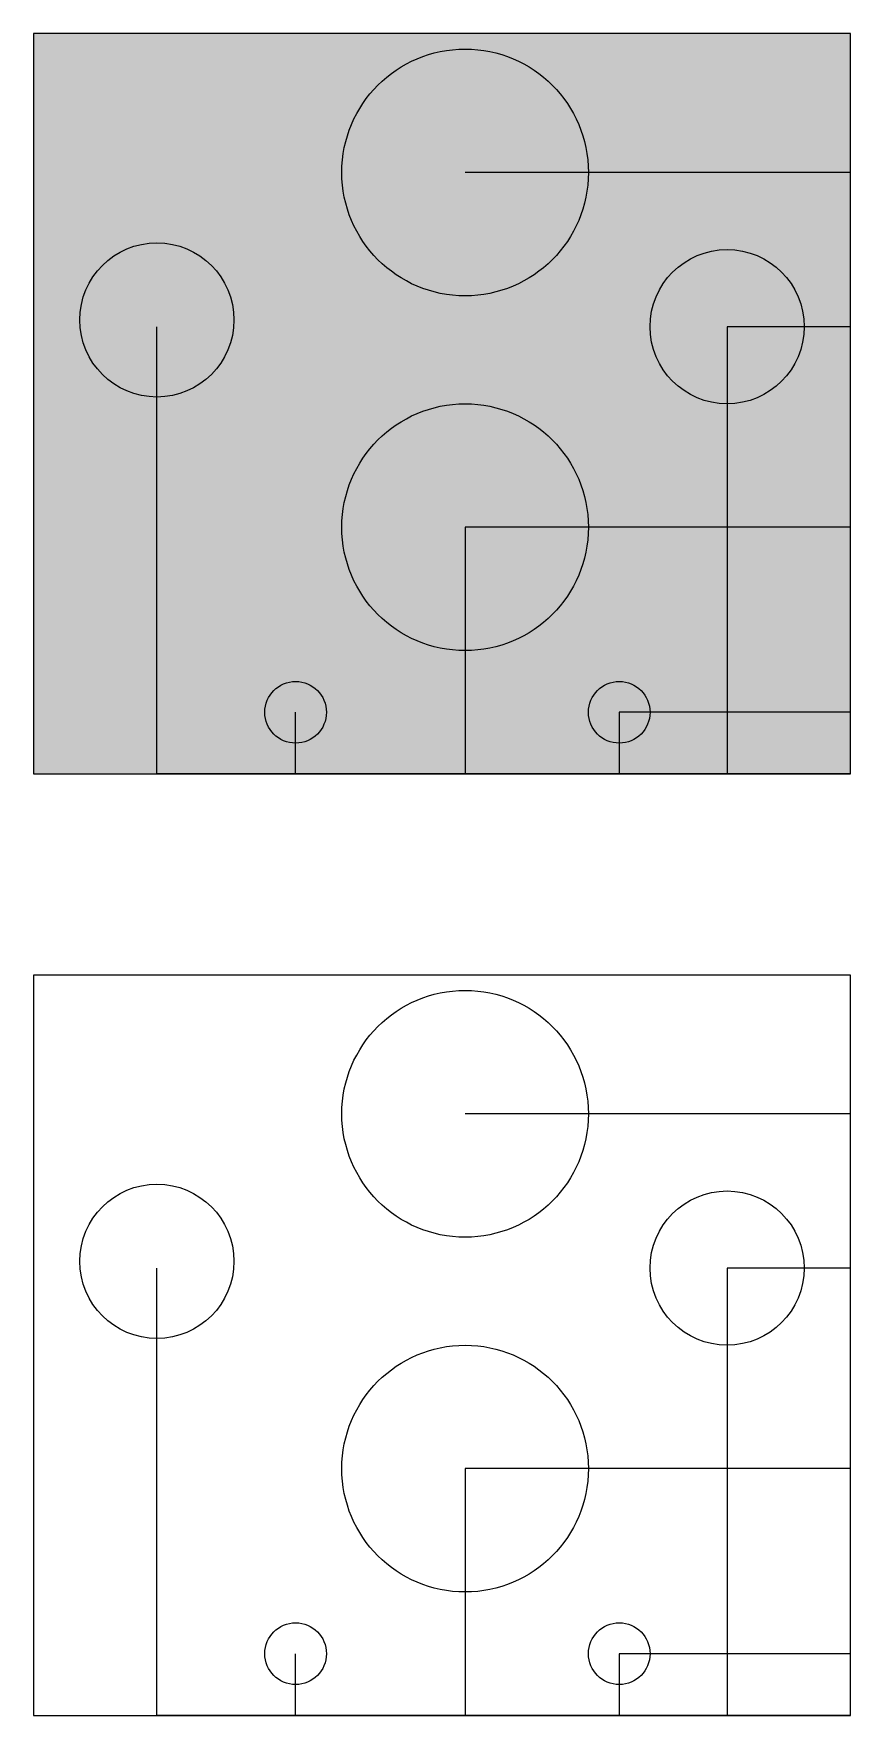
# Model space of a CAD drawing. Header units: inches. Extents: x 34 to 355, y -38 to 174.
# Drawn here: x 33.6 to 86.6, y 63.2 to 172.2 of the extents above; entities that cross this region are included whole.
import ezdxf

# ---------------------------------------------------------------- set-up
doc = ezdxf.new("R2010")
doc.units = ezdxf.units.IN
doc.header["$MEASUREMENT"] = 0

msp = doc.modelspace()

# ---------------------------------------------------------------- hatches: boundary and pattern name
at = {"true_color": 0xcd6928}
h = msp.add_hatch(color=32, dxfattribs=at)
h.dxf.hatch_style = 1
h.paths.add_polyline_path([(73.58799, 153.20269, -1), (83.58799, 153.20269), (86.58799, 153.20269), (86.58799, 163.20269), (69.58799, 163.20269, -1), (53.58799, 163.20269, -1), (69.58799, 163.20269), (86.58799, 163.20269), (86.58799, 172.20269), (33.58799, 172.20269), (33.58799, 124.20269), (41.58799, 124.20269), (41.58799, 148.64119, -0.414213562), (36.58799, 153.64119, -1), (46.58799, 153.64119, -0.414213562), (41.58799, 148.64119), (41.58799, 124.20269), (50.58799, 124.20269), (50.58799, 126.20269, -0.414213562), (48.58799, 128.20269, -1), (52.58799, 128.20269, -0.414213562), (50.58799, 126.20269), (50.58799, 124.20269), (61.58799, 124.20269), (61.58799, 132.20269, -0.414213562), (53.58799, 140.20269, -1), (69.58799, 140.20269), (78.58799, 140.20269), (78.58799, 148.20269, -0.414213562)])
h.paths.add_polyline_path([(78.58799, 140.20269), (69.58799, 140.20269, -0.414213562), (61.58799, 132.20269), (61.58799, 124.20269), (71.58799, 124.20269), (71.58799, 126.20269, -0.414213562), (69.58799, 128.20269, -1), (73.58799, 128.20269), (78.58799, 128.20269)], flags=17)
h.paths.add_polyline_path([(86.58799, 153.20269), (83.58799, 153.20269, -0.414213562), (78.58799, 148.20269), (78.58799, 140.20269), (86.58799, 140.20269)], flags=17)
h.paths.add_polyline_path([(86.58799, 140.20269), (78.58799, 140.20269), (78.58799, 128.20269), (86.58799, 128.20269)], flags=17)
h.paths.add_polyline_path([(86.58799, 128.20269), (78.58799, 128.20269), (78.58799, 124.20269), (86.58799, 124.20269)], flags=17)
h.paths.add_polyline_path([(78.58799, 128.20269), (73.58799, 128.20269, -0.414213562), (71.58799, 126.20269), (71.58799, 124.20269), (78.58799, 124.20269)], flags=16)
at = {"true_color": 0x139b48}
h = msp.add_hatch(color=114, dxfattribs=at)
h.dxf.hatch_style = 1
h.paths.add_polyline_path([(69.58799, 163.20269, 1), (53.58799, 163.20269, 1)])
h.paths.add_polyline_path([(46.58799, 153.64119, 1), (36.58799, 153.64119, 1)])
h.paths.add_polyline_path([(61.58799, 140.20269), (69.58799, 140.20269, 1), (53.58799, 140.20269, 0.414213562), (61.58799, 132.20269)])
h.paths.add_polyline_path([(73.58799, 153.20269, 0.414213562), (78.58799, 148.20269), (78.58799, 153.20269), (83.58799, 153.20269, 1)])
h.paths.add_polyline_path([(69.58799, 140.20269), (61.58799, 140.20269), (61.58799, 132.20269, 0.414213562)], flags=17)
h.paths.add_polyline_path([(83.58799, 153.20269), (78.58799, 153.20269), (78.58799, 148.20269, 0.414213562)], flags=17)
h.paths.add_polyline_path([(69.58799, 128.20269, 0.414213562), (71.58799, 126.20269), (71.58799, 128.20269), (73.58799, 128.20269, 1)])
h.paths.add_polyline_path([(73.58799, 128.20269), (71.58799, 128.20269), (71.58799, 126.20269, 0.414213562)], flags=17)
h.paths.add_polyline_path([(48.58799, 128.20269, 1), (52.58799, 128.20269, 1)])

# ---------------------------------------------------------------- linework, layer by layer
at = {"color": 18, "true_color": 0x000000}
for p, q in [((86.58799, 163.20269), (61.58799, 163.20269)), ((41.58799, 124.20269), (41.58799, 153.20269)), ((86.58799, 153.20269), (78.58799, 153.20269)), ((78.58799, 153.20269), (78.58799, 124.20269)), ((86.58799, 140.20269), (61.58799, 140.20269)), ((61.58799, 140.20269), (61.58799, 124.20269)), ((50.58799, 124.20269), (50.58799, 128.20269)), ((78.58799, 128.20269), (71.58799, 128.20269)), ((71.58799, 128.20269), (71.58799, 124.20269)), ((86.58799, 128.20269), (78.58799, 128.20269)), ((86.58799, 102.17115), (61.58799, 102.17115)), ((41.58799, 63.17115), (41.58799, 92.17115)), ((86.58799, 92.17115), (78.58799, 92.17115)), ((78.58799, 92.17115), (78.58799, 63.17115)), ((86.58799, 79.17115), (61.58799, 79.17115)), ((61.58799, 79.17115), (61.58799, 63.17115)), ((50.58799, 63.17115), (50.58799, 67.17115)), ((78.58799, 67.17115), (71.58799, 67.17115)), ((71.58799, 67.17115), (71.58799, 63.17115)), ((86.58799, 67.17115), (78.58799, 67.17115))]:
    msp.add_line(p, q, dxfattribs=at)
for p, q in [((86.58799, 153.20269), (86.58799, 163.20269)), ((86.58799, 142.20269), (86.58799, 153.20269)), ((86.58799, 124.20269), (86.58799, 142.20269)), ((86.58799, 124.20269), (86.58799, 140.20269)), ((86.58799, 124.20269), (86.58799, 128.20269)), ((50.58799, 124.20269), (41.58799, 124.20269)), ((86.58799, 124.20269), (50.58799, 124.20269)), ((86.58799, 92.17115), (86.58799, 102.17115)), ((86.58799, 81.17115), (86.58799, 92.17115)), ((86.58799, 63.17115), (86.58799, 81.17115)), ((86.58799, 63.17115), (86.58799, 79.17115)), ((86.58799, 63.17115), (86.58799, 67.17115)), ((50.58799, 63.17115), (41.58799, 63.17115)), ((86.58799, 63.17115), (50.58799, 63.17115))]:
    msp.add_line(p, q)
for points in [[(33.58799, 124.20269), (86.58799, 124.20269), (86.58799, 172.20269), (33.58799, 172.20269)], [(33.58799, 63.17115), (86.58799, 63.17115), (86.58799, 111.17115), (33.58799, 111.17115)]]:
    msp.add_lwpolyline(points, close=True)
for centre, radius in [((61.58799, 163.20269), 8), ((41.58799, 153.64119), 5), ((78.58799, 153.20269), 5), ((61.58799, 140.20269), 8), ((50.58799, 128.20269), 2), ((71.58799, 128.20269), 2), ((61.58799, 102.17115), 8), ((41.58799, 92.60965), 5), ((78.58799, 92.17115), 5), ((61.58799, 79.17115), 8), ((50.58799, 67.17115), 2), ((71.58799, 67.17115), 2)]:
    msp.add_circle(centre, radius)

doc.saveas('drawing.dxf')
